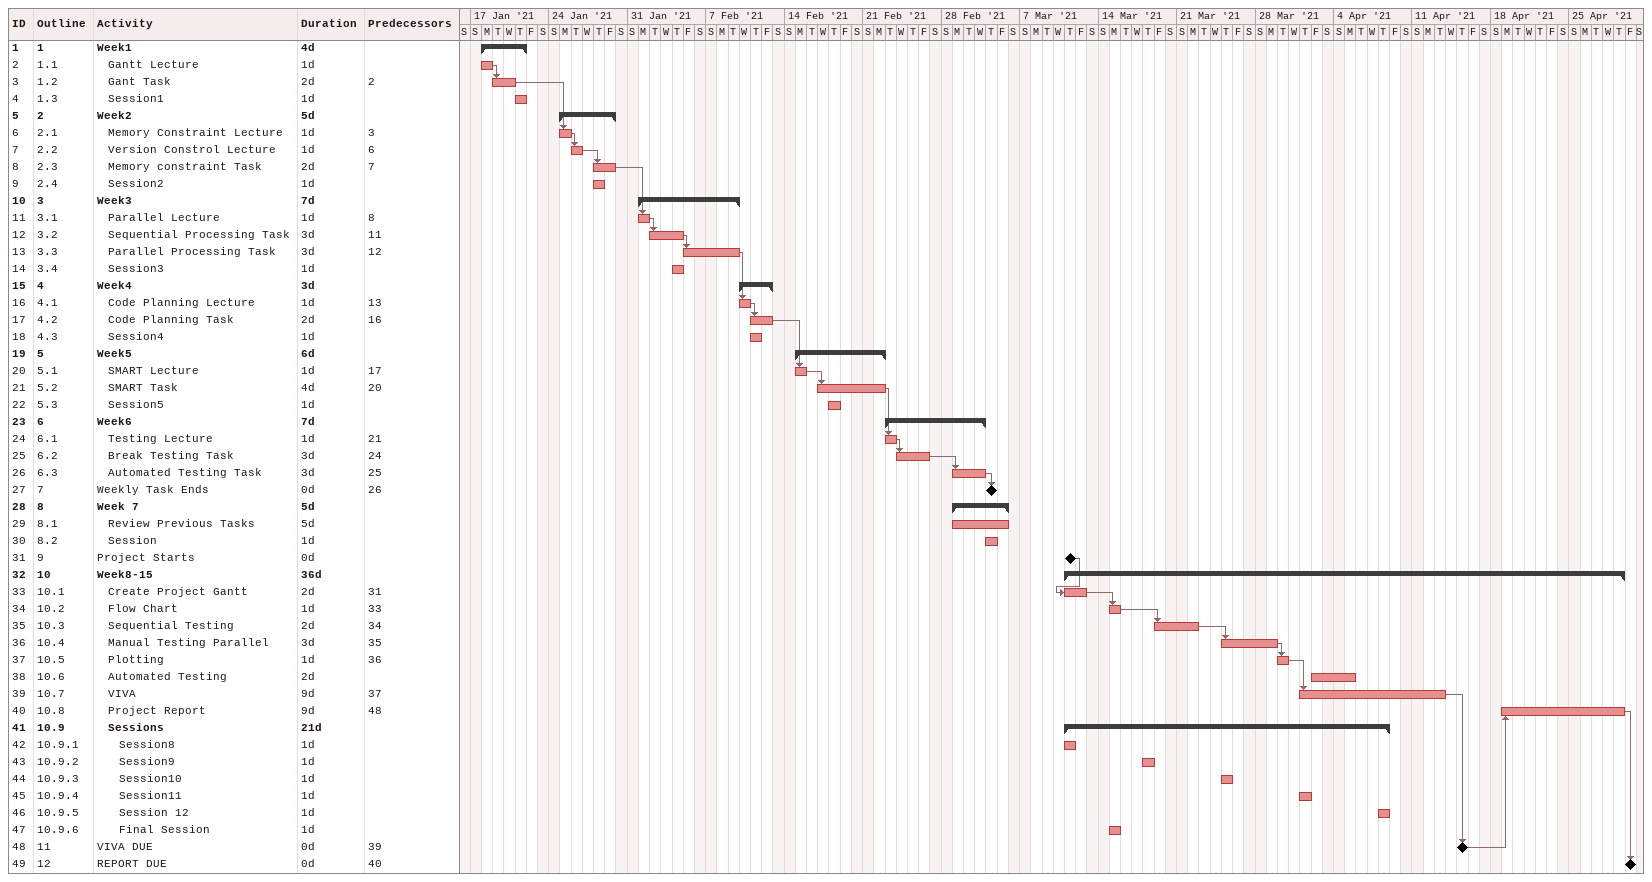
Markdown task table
| ID | WBS | Task | Duration | Start | Finish | Predecessors |
|---|---|---|---|---|---|---|
| 1 | 1 | **Week1** | 4d | 2021-01-18 | 2021-01-21 |  |
| 2 | 1.1 | Gantt Lecture | 1d | 2021-01-18 | 2021-01-18 |  |
| 3 | 1.2 | Gant Task | 2d | 2021-01-19 | 2021-01-20 | 2 |
| 4 | 1.3 | Session1 | 1d | 2021-01-21 | 2021-01-21 |  |
| 5 | 2 | **Week2** | 5d | 2021-01-25 | 2021-01-29 |  |
| 6 | 2.1 | Memory Constraint Lecture | 1d | 2021-01-25 | 2021-01-25 | 3 |
| 7 | 2.2 | Version Constrol Lecture | 1d | 2021-01-26 | 2021-01-26 | 6 |
| 8 | 2.3 | Memory constraint Task | 2d | 2021-01-28 | 2021-01-29 | 7 |
| 9 | 2.4 | Session2 | 1d | 2021-01-28 | 2021-01-28 |  |
| 10 | 3 | **Week3** | 7d | 2021-02-01 | 2021-02-09 |  |
| 11 | 3.1 | Parallel Lecture | 1d | 2021-02-01 | 2021-02-01 | 8 |
| 12 | 3.2 | Sequential Processing Task | 3d | 2021-02-02 | 2021-02-04 | 11 |
| 13 | 3.3 | Parallel Processing Task | 3d | 2021-02-05 | 2021-02-09 | 12 |
| 14 | 3.4 | Session3 | 1d | 2021-02-04 | 2021-02-04 |  |
| 15 | 4 | **Week4** | 3d | 2021-02-10 | 2021-02-12 |  |
| 16 | 4.1 | Code Planning Lecture | 1d | 2021-02-10 | 2021-02-10 | 13 |
| 17 | 4.2 | Code Planning Task | 2d | 2021-02-11 | 2021-02-12 | 16 |
| 18 | 4.3 | Session4 | 1d | 2021-02-11 | 2021-02-11 |  |
| 19 | 5 | **Week5** | 6d | 2021-02-15 | 2021-02-22 |  |
| 20 | 5.1 | SMART Lecture | 1d | 2021-02-15 | 2021-02-15 | 17 |
| 21 | 5.2 | SMART Task | 4d | 2021-02-17 | 2021-02-22 | 20 |
| 22 | 5.3 | Session5 | 1d | 2021-02-18 | 2021-02-18 |  |
| 23 | 6 | **Week6** | 7d | 2021-02-23 | 2021-03-03 |  |
| 24 | 6.1 | Testing Lecture | 1d | 2021-02-23 | 2021-02-23 | 21 |
| 25 | 6.2 | Break Testing Task | 3d | 2021-02-24 | 2021-02-26 | 24 |
| 26 | 6.3 | Automated Testing Task | 3d | 2021-03-01 | 2021-03-03 | 25 |
| 27 | 7 | Weekly Task Ends | 0d | 2021-03-04 | 2021-03-04 | 26 |
| 28 | 8 | **Week 7** | 5d | 2021-03-01 | 2021-03-05 |  |
| 29 | 8.1 | Review Previous Tasks | 5d | 2021-03-01 | 2021-03-05 |  |
| 30 | 8.2 | Session | 1d | 2021-03-04 | 2021-03-04 |  |
| 31 | 9 | Project Starts | 0d | 2021-03-11 | 2021-03-11 |  |
| 32 | 10 | **Week8-15** | 36d | 2021-03-11 | 2021-04-29 |  |
| 33 | 10.1 | Create Project Gantt | 2d | 2021-03-11 | 2021-03-12 | 31 |
| 34 | 10.2 | Flow Chart | 1d | 2021-03-15 | 2021-03-15 | 33 |
| 35 | 10.3 | Sequential Testing | 2d | 2021-03-19 | 2021-03-22 | 34 |
| 36 | 10.4 | Manual Testing Parallel | 3d | 2021-03-25 | 2021-03-29 | 35 |
| 37 | 10.5 | Plotting | 1d | 2021-03-30 | 2021-03-30 | 36 |
| 38 | 10.6 | Automated Testing | 2d | 2021-04-02 | 2021-04-05 |  |
| 39 | 10.7 | VIVA | 9d | 2021-04-01 | 2021-04-13 | 37 |
| 40 | 10.8 | Project Report | 9d | 2021-04-19 | 2021-04-29 | 48 |
| 41 | 10.9 | **Sessions** | 21d | 2021-03-11 | 2021-04-08 |  |
| 42 | 10.9.1 | Session8 | 1d | 2021-03-11 | 2021-03-11 |  |
| 43 | 10.9.2 | Session9 | 1d | 2021-03-18 | 2021-03-18 |  |
| 44 | 10.9.3 | Session10 | 1d | 2021-03-25 | 2021-03-25 |  |
| 45 | 10.9.4 | Session11 | 1d | 2021-04-01 | 2021-04-01 |  |
| 46 | 10.9.5 | Session 12 | 1d | 2021-04-08 | 2021-04-08 |  |
| 47 | 10.9.6 | Final Session | 1d | 2021-03-15 | 2021-03-15 |  |
| 48 | 11 | VIVA DUE | 0d | 2021-04-15 | 2021-04-15 | 39 |
| 49 | 12 | REPORT DUE | 0d | 2021-04-30 | 2021-04-30 | 40 |
